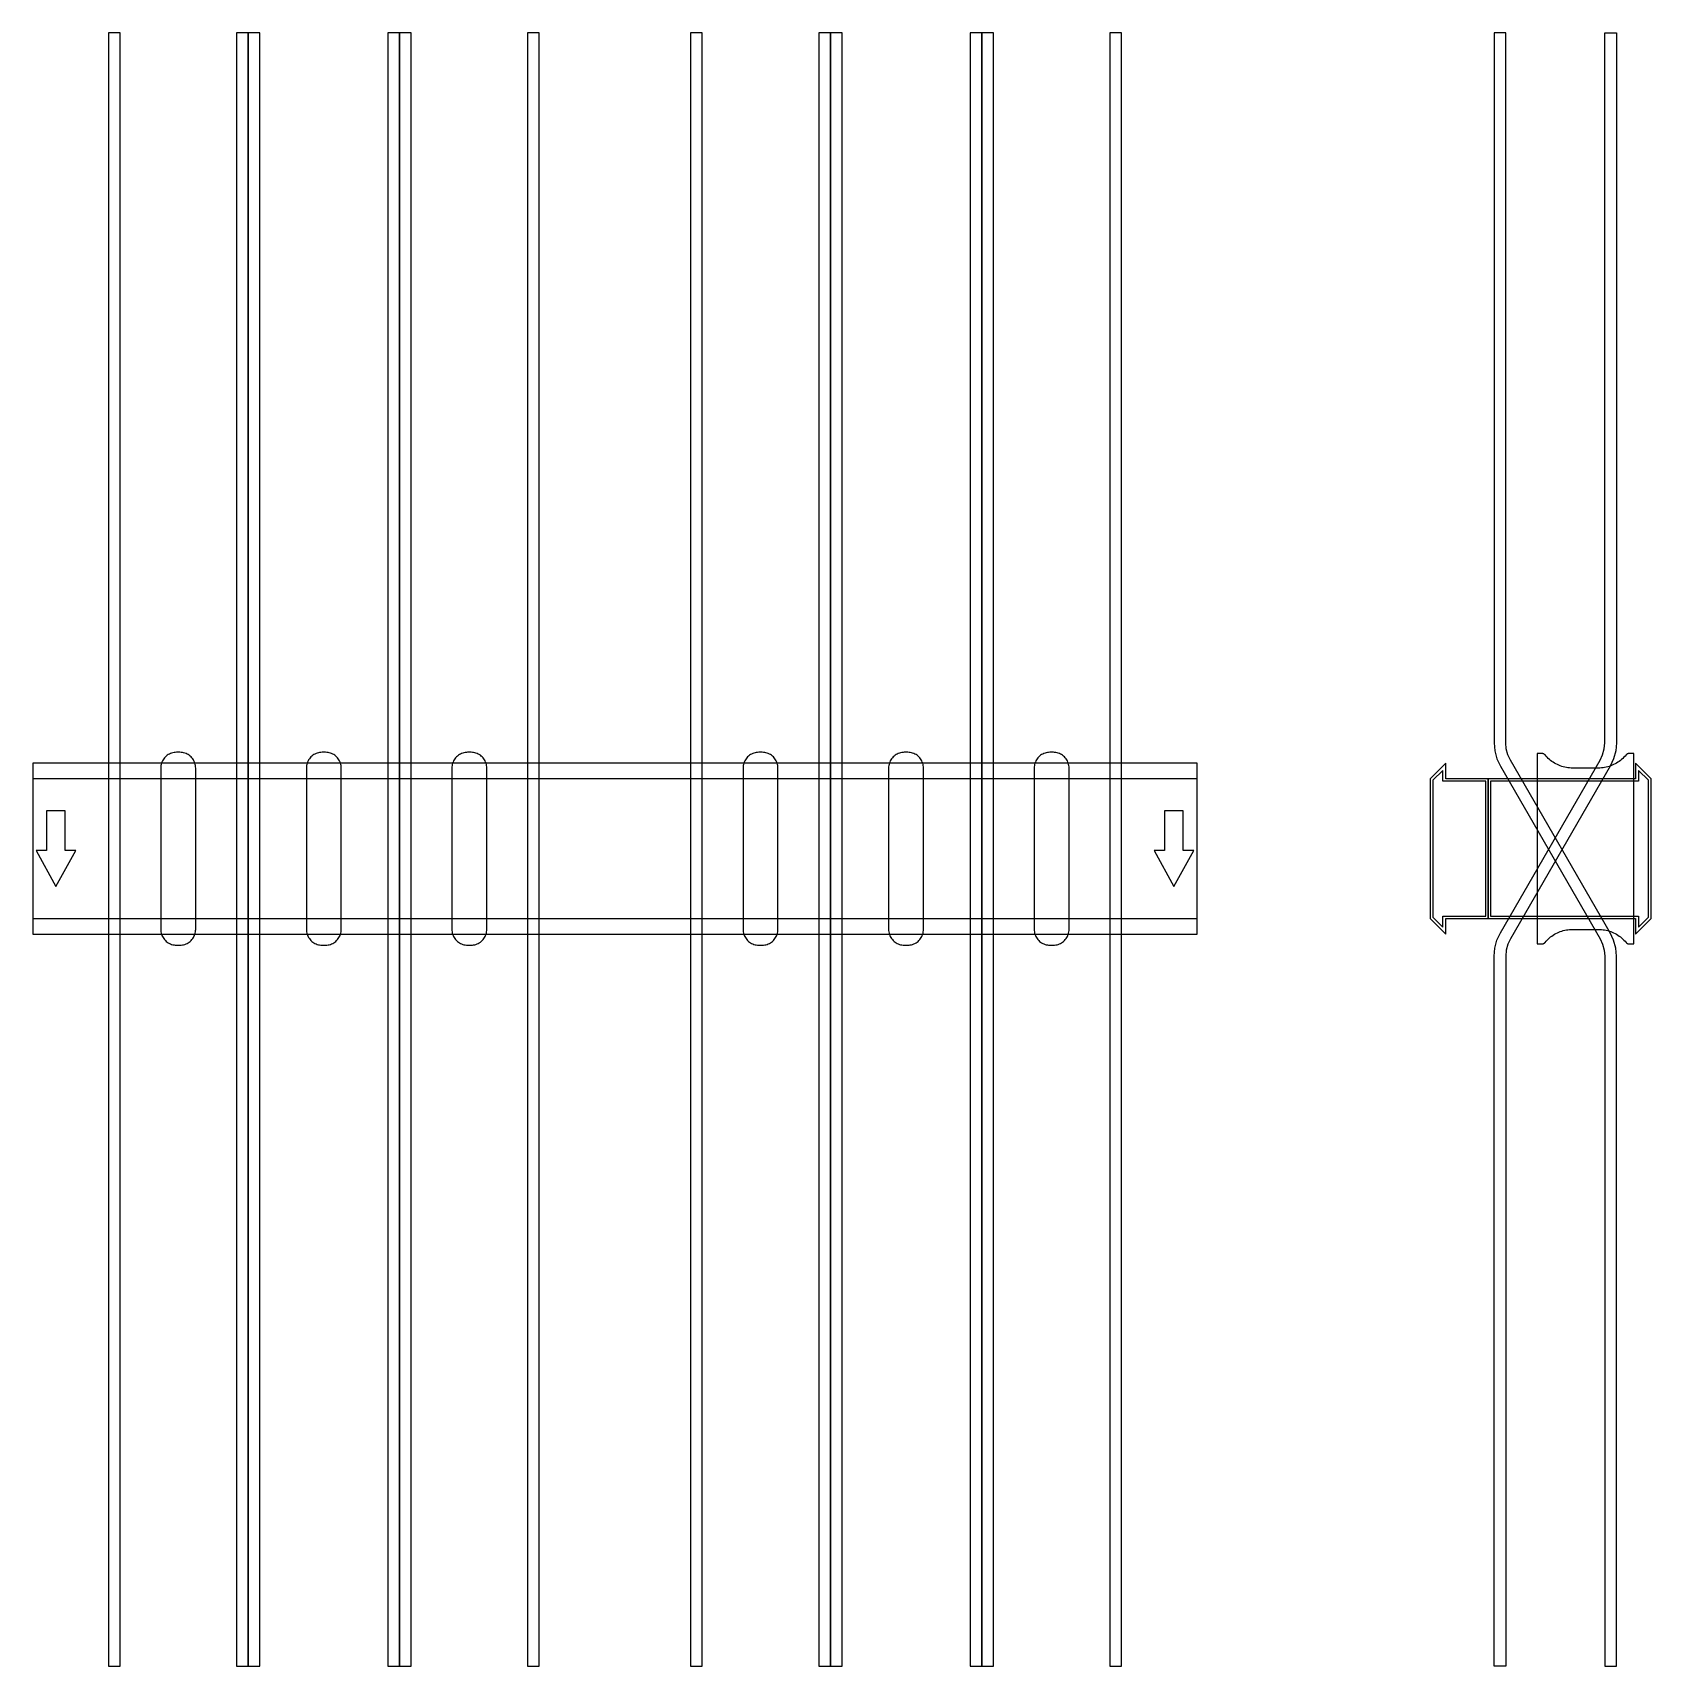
# Model space of a CAD drawing. Extents: x 0 to 1390, y -702 to 701.
import ezdxf

# ---------------------------------------------------------------- set-up
doc = ezdxf.new("R2010")
doc.units = 0
doc.layers.add('Halfen', color=7, linetype='CONTINUOUS')

msp = doc.modelspace()

# ---------------------------------------------------------------- linework, layer by layer
at = {"layer": 'Halfen', "color": 7}
for points in [[(75, -702.262), (75, 700.922), (65, 700.922), (65, -702.262)], [(185, -702.262), (185, 700.922), (175, 700.922), (175, -702.262)], [(195, -702.262), (195, 700.922), (185, 700.922), (185, -702.262)], [(315, -702.262), (315, 700.922), (305, 700.922), (305, -702.262)], [(325, -702.262), (325, 700.922), (315, 700.922), (315, -702.262)], [(435, -702.262), (435, 700.922), (425, 700.922), (425, -702.262)], [(575, -702.262), (575, 700.922), (565, 700.922), (565, -702.262)], [(685, -702.262), (685, 700.922), (675, 700.922), (675, -702.262)], [(695, -702.262), (695, 700.922), (685, 700.922), (685, -702.262)], [(815, -702.262), (815, 700.922), (805, 700.922), (805, -702.262)], [(825, -702.262), (825, 700.922), (815, 700.922), (815, -702.262)], [(935, -702.262), (935, 700.922), (925, 700.922), (925, -702.262)], [(1360, -702.262), (1360, -92.321), (1359.392, -85.375), (1357.588, -78.64), (1354.641, -72.321), (1269.019, 75.981), (1266.809, 80.72), (1265.456, 85.771), (1265, 90.981), (1265, 161.922), (1265, 700.922), (1255, 700.922), (1255, 161.922), (1255, 90.981), (1255.608, 84.035), (1257.412, 77.3), (1260.359, 70.981), (1345.981, -77.321), (1348.191, -82.06), (1349.544, -87.111), (1350, -92.321), (1350, -702.262)], [(1255, -702.262), (1255, -92.321), (1255.608, -85.375), (1257.412, -78.64), (1260.359, -72.321), (1345.981, 75.981), (1348.191, 80.72), (1349.544, 85.771), (1350, 90.981), (1350, 161.922), (1350, 700.922), (1360, 700.922), (1360, 161.922), (1360, 90.981), (1359.392, 84.035), (1357.588, 77.3), (1354.641, 70.981), (1269.019, -77.321), (1266.809, -82.06), (1265.456, -87.111), (1265, -92.321), (1265, -702.262)], [(0, -73.5), (1000, -73.5), (1000, 73.5), (0, 73.5)], [(140, -69.3), (140, -56.8), (140, 69.3), (139.958, 70.359), (139.834, 71.412), (139.627, 72.452), (139.339, 73.472), (138.972, 74.466), (138.529, 75.429), (138.011, 76.354), (137.422, 77.235), (136.765, 78.068), (136.046, 78.846), (135.268, 79.565), (134.435, 80.222), (133.554, 80.811), (132.629, 81.329), (131.666, 81.772), (130.672, 82.139), (129.652, 82.427), (128.612, 82.634), (127.559, 82.758), (126.5, 82.8), (123.5, 82.8), (122.441, 82.758), (121.388, 82.634), (120.348, 82.427), (119.328, 82.139), (118.334, 81.772), (117.371, 81.329), (116.446, 80.811), (115.565, 80.222), (114.732, 79.565), (113.954, 78.846), (113.235, 78.068), (112.578, 77.235), (111.989, 76.354), (111.471, 75.429), (111.028, 74.466), (110.661, 73.472), (110.373, 72.452), (110.166, 71.412), (110.042, 70.359), (110, 69.3), (110, -56.8), (110, -69.3), (110.042, -70.359), (110.166, -71.412), (110.373, -72.452), (110.661, -73.472), (111.028, -74.466), (111.471, -75.429), (111.989, -76.354), (112.578, -77.235), (113.235, -78.068), (113.954, -78.846), (114.732, -79.565), (115.565, -80.222), (116.446, -80.811), (117.371, -81.329), (118.334, -81.772), (119.328, -82.139), (120.348, -82.427), (121.388, -82.634), (122.441, -82.758), (123.5, -82.8), (126.5, -82.8), (127.559, -82.758), (128.612, -82.634), (129.652, -82.427), (130.672, -82.139), (131.666, -81.772), (132.629, -81.329), (133.554, -80.811), (134.435, -80.222), (135.268, -79.565), (136.046, -78.846), (136.765, -78.068), (137.422, -77.235), (138.011, -76.354), (138.529, -75.429), (138.972, -74.466), (139.339, -73.472), (139.627, -72.452), (139.834, -71.412), (139.958, -70.359), (140, -69.3)], [(265, -69.3), (265, -56.8), (265, 69.3), (264.958, 70.359), (264.834, 71.412), (264.627, 72.452), (264.339, 73.472), (263.972, 74.466), (263.529, 75.429), (263.011, 76.354), (262.422, 77.235), (261.765, 78.068), (261.046, 78.846), (260.268, 79.565), (259.435, 80.222), (258.554, 80.811), (257.629, 81.329), (256.666, 81.772), (255.672, 82.139), (254.652, 82.427), (253.612, 82.634), (252.559, 82.758), (251.5, 82.8), (248.5, 82.8), (247.441, 82.758), (246.388, 82.634), (245.348, 82.427), (244.328, 82.139), (243.334, 81.772), (242.371, 81.329), (241.446, 80.811), (240.565, 80.222), (239.732, 79.565), (238.954, 78.846), (238.235, 78.068), (237.578, 77.235), (236.989, 76.354), (236.471, 75.429), (236.028, 74.466), (235.661, 73.472), (235.373, 72.452), (235.166, 71.412), (235.042, 70.359), (235, 69.3), (235, -56.8), (235, -69.3), (235.042, -70.359), (235.166, -71.412), (235.373, -72.452), (235.661, -73.472), (236.028, -74.466), (236.471, -75.429), (236.989, -76.354), (237.578, -77.235), (238.235, -78.068), (238.954, -78.846), (239.732, -79.565), (240.565, -80.222), (241.446, -80.811), (242.371, -81.329), (243.334, -81.772), (244.328, -82.139), (245.348, -82.427), (246.388, -82.634), (247.441, -82.758), (248.5, -82.8), (251.5, -82.8), (252.559, -82.758), (253.612, -82.634), (254.652, -82.427), (255.672, -82.139), (256.666, -81.772), (257.629, -81.329), (258.554, -80.811), (259.435, -80.222), (260.268, -79.565), (261.046, -78.846), (261.765, -78.068), (262.422, -77.235), (263.011, -76.354), (263.529, -75.429), (263.972, -74.466), (264.339, -73.472), (264.627, -72.452), (264.834, -71.412), (264.958, -70.359), (265, -69.3)], [(390, -69.3), (390, -56.8), (390, 69.3), (389.958, 70.359), (389.834, 71.412), (389.627, 72.452), (389.339, 73.472), (388.972, 74.466), (388.529, 75.429), (388.011, 76.354), (387.422, 77.235), (386.765, 78.068), (386.046, 78.846), (385.268, 79.565), (384.435, 80.222), (383.554, 80.811), (382.629, 81.329), (381.666, 81.772), (380.672, 82.139), (379.652, 82.427), (378.612, 82.634), (377.559, 82.758), (376.5, 82.8), (373.5, 82.8), (372.441, 82.758), (371.388, 82.634), (370.348, 82.427), (369.328, 82.139), (368.334, 81.772), (367.371, 81.329), (366.446, 80.811), (365.565, 80.222), (364.732, 79.565), (363.954, 78.846), (363.235, 78.068), (362.578, 77.235), (361.989, 76.354), (361.471, 75.429), (361.028, 74.466), (360.661, 73.472), (360.373, 72.452), (360.166, 71.412), (360.042, 70.359), (360, 69.3), (360, -56.8), (360, -69.3), (360.042, -70.359), (360.166, -71.412), (360.373, -72.452), (360.661, -73.472), (361.028, -74.466), (361.471, -75.429), (361.989, -76.354), (362.578, -77.235), (363.235, -78.068), (363.954, -78.846), (364.732, -79.565), (365.565, -80.222), (366.446, -80.811), (367.371, -81.329), (368.334, -81.772), (369.328, -82.139), (370.348, -82.427), (371.388, -82.634), (372.441, -82.758), (373.5, -82.8), (376.5, -82.8), (377.559, -82.758), (378.612, -82.634), (379.652, -82.427), (380.672, -82.139), (381.666, -81.772), (382.629, -81.329), (383.554, -80.811), (384.435, -80.222), (385.268, -79.565), (386.046, -78.846), (386.765, -78.068), (387.422, -77.235), (388.011, -76.354), (388.529, -75.429), (388.972, -74.466), (389.339, -73.472), (389.627, -72.452), (389.834, -71.412), (389.958, -70.359), (390, -69.3)], [(640, -69.3), (640, -56.8), (640, 69.3), (639.958, 70.359), (639.834, 71.412), (639.627, 72.452), (639.339, 73.472), (638.972, 74.466), (638.529, 75.429), (638.011, 76.354), (637.422, 77.235), (636.765, 78.068), (636.046, 78.846), (635.268, 79.565), (634.435, 80.222), (633.554, 80.811), (632.629, 81.329), (631.666, 81.772), (630.672, 82.139), (629.652, 82.427), (628.612, 82.634), (627.559, 82.758), (626.5, 82.8), (623.5, 82.8), (622.441, 82.758), (621.388, 82.634), (620.348, 82.427), (619.328, 82.139), (618.334, 81.772), (617.371, 81.329), (616.446, 80.811), (615.565, 80.222), (614.732, 79.565), (613.954, 78.846), (613.235, 78.068), (612.578, 77.235), (611.989, 76.354), (611.471, 75.429), (611.028, 74.466), (610.661, 73.472), (610.373, 72.452), (610.166, 71.412), (610.042, 70.359), (610, 69.3), (610, -56.8), (610, -69.3), (610.042, -70.359), (610.166, -71.412), (610.373, -72.452), (610.661, -73.472), (611.028, -74.466), (611.471, -75.429), (611.989, -76.354), (612.578, -77.235), (613.235, -78.068), (613.954, -78.846), (614.732, -79.565), (615.565, -80.222), (616.446, -80.811), (617.371, -81.329), (618.334, -81.772), (619.328, -82.139), (620.348, -82.427), (621.388, -82.634), (622.441, -82.758), (623.5, -82.8), (626.5, -82.8), (627.559, -82.758), (628.612, -82.634), (629.652, -82.427), (630.672, -82.139), (631.666, -81.772), (632.629, -81.329), (633.554, -80.811), (634.435, -80.222), (635.268, -79.565), (636.046, -78.846), (636.765, -78.068), (637.422, -77.235), (638.011, -76.354), (638.529, -75.429), (638.972, -74.466), (639.339, -73.472), (639.627, -72.452), (639.834, -71.412), (639.958, -70.359), (640, -69.3)], [(765, -69.3), (765, -56.8), (765, 69.3), (764.958, 70.359), (764.834, 71.412), (764.627, 72.452), (764.339, 73.472), (763.972, 74.466), (763.529, 75.429), (763.011, 76.354), (762.422, 77.235), (761.765, 78.068), (761.046, 78.846), (760.268, 79.565), (759.435, 80.222), (758.554, 80.811), (757.629, 81.329), (756.666, 81.772), (755.672, 82.139), (754.652, 82.427), (753.612, 82.634), (752.559, 82.758), (751.5, 82.8), (748.5, 82.8), (747.441, 82.758), (746.388, 82.634), (745.348, 82.427), (744.328, 82.139), (743.334, 81.772), (742.371, 81.329), (741.446, 80.811), (740.565, 80.222), (739.732, 79.565), (738.954, 78.846), (738.235, 78.068), (737.578, 77.235), (736.989, 76.354), (736.471, 75.429), (736.028, 74.466), (735.661, 73.472), (735.373, 72.452), (735.166, 71.412), (735.042, 70.359), (735, 69.3), (735, -56.8), (735, -69.3), (735.042, -70.359), (735.166, -71.412), (735.373, -72.452), (735.661, -73.472), (736.028, -74.466), (736.471, -75.429), (736.989, -76.354), (737.578, -77.235), (738.235, -78.068), (738.954, -78.846), (739.732, -79.565), (740.565, -80.222), (741.446, -80.811), (742.371, -81.329), (743.334, -81.772), (744.328, -82.139), (745.348, -82.427), (746.388, -82.634), (747.441, -82.758), (748.5, -82.8), (751.5, -82.8), (752.559, -82.758), (753.612, -82.634), (754.652, -82.427), (755.672, -82.139), (756.666, -81.772), (757.629, -81.329), (758.554, -80.811), (759.435, -80.222), (760.268, -79.565), (761.046, -78.846), (761.765, -78.068), (762.422, -77.235), (763.011, -76.354), (763.529, -75.429), (763.972, -74.466), (764.339, -73.472), (764.627, -72.452), (764.834, -71.412), (764.958, -70.359), (765, -69.3)], [(890, -69.3), (890, -56.8), (890, 69.3), (889.958, 70.359), (889.834, 71.412), (889.627, 72.452), (889.339, 73.472), (888.972, 74.466), (888.529, 75.429), (888.011, 76.354), (887.422, 77.235), (886.765, 78.068), (886.046, 78.846), (885.268, 79.565), (884.435, 80.222), (883.554, 80.811), (882.629, 81.329), (881.666, 81.772), (880.672, 82.139), (879.652, 82.427), (878.612, 82.634), (877.559, 82.758), (876.5, 82.8), (873.5, 82.8), (872.441, 82.758), (871.388, 82.634), (870.348, 82.427), (869.328, 82.139), (868.334, 81.772), (867.371, 81.329), (866.446, 80.811), (865.565, 80.222), (864.732, 79.565), (863.954, 78.846), (863.235, 78.068), (862.578, 77.235), (861.989, 76.354), (861.471, 75.429), (861.028, 74.466), (860.661, 73.472), (860.373, 72.452), (860.166, 71.412), (860.042, 70.359), (860, 69.3), (860, -56.8), (860, -69.3), (860.042, -70.359), (860.166, -71.412), (860.373, -72.452), (860.661, -73.472), (861.028, -74.466), (861.471, -75.429), (861.989, -76.354), (862.578, -77.235), (863.235, -78.068), (863.954, -78.846), (864.732, -79.565), (865.565, -80.222), (866.446, -80.811), (867.371, -81.329), (868.334, -81.772), (869.328, -82.139), (870.348, -82.427), (871.388, -82.634), (872.441, -82.758), (873.5, -82.8), (876.5, -82.8), (877.559, -82.758), (878.612, -82.634), (879.652, -82.427), (880.672, -82.139), (881.666, -81.772), (882.629, -81.329), (883.554, -80.811), (884.435, -80.222), (885.268, -79.565), (886.046, -78.846), (886.765, -78.068), (887.422, -77.235), (888.011, -76.354), (888.529, -75.429), (888.972, -74.466), (889.339, -73.472), (889.627, -72.452), (889.834, -71.412), (889.958, -70.359), (890, -69.3)], [(1250, -60), (1250, 60), (1213.5, 60), (1213.5, 73.5), (1200, 60), (1200, -60), (1213.5, -73.5), (1213.5, -60)], [(1390, -60), (1390, 60), (1376.5, 73.5), (1376.5, 60), (1250, 60), (1250, -60), (1376.5, -60), (1376.5, -73.5)], [(1375, -81.8), (1375, 81.8), (1371, 81.8), (1370.846, 81.797), (1370.691, 81.786), (1370.538, 81.769), (1370.385, 81.746), (1370.234, 81.715), (1370.084, 81.678), (1369.936, 81.634), (1369.789, 81.584), (1369.646, 81.527), (1369.505, 81.464), (1369.366, 81.395), (1369.231, 81.32), (1369.1, 81.239), (1368.972, 81.153), (1368.848, 81.06), (1368.728, 80.963), (1368.613, 80.86), (1368.502, 80.752), (1368.397, 80.639), (1368.296, 80.522), (1367.41, 79.491), (1366.479, 78.5), (1365.505, 77.551), (1364.491, 76.646), (1363.437, 75.787), (1362.347, 74.975), (1361.222, 74.211), (1360.064, 73.499), (1358.876, 72.838), (1357.66, 72.23), (1356.418, 71.676), (1355.153, 71.178), (1353.867, 70.736), (1352.563, 70.351), (1351.243, 70.024), (1349.911, 69.756), (1348.567, 69.547), (1347.216, 69.397), (1345.859, 69.307), (1344.5, 69.277), (1322.5, 69.277), (1321.141, 69.307), (1319.784, 69.397), (1318.433, 69.547), (1317.089, 69.756), (1315.757, 70.024), (1314.437, 70.351), (1313.133, 70.736), (1311.847, 71.178), (1310.582, 71.676), (1309.34, 72.23), (1308.124, 72.838), (1306.936, 73.499), (1305.778, 74.211), (1304.653, 74.975), (1303.563, 75.787), (1302.509, 76.646), (1301.495, 77.551), (1300.521, 78.5), (1299.59, 79.491), (1298.704, 80.522), (1298.603, 80.639), (1298.498, 80.752), (1298.387, 80.86), (1298.272, 80.963), (1298.152, 81.06), (1298.028, 81.153), (1297.9, 81.239), (1297.769, 81.32), (1297.634, 81.395), (1297.495, 81.464), (1297.354, 81.527), (1297.211, 81.584), (1297.064, 81.634), (1296.916, 81.678), (1296.766, 81.715), (1296.615, 81.746), (1296.462, 81.769), (1296.309, 81.786), (1296.154, 81.797), (1296, 81.8), (1292, 81.8), (1292, -81.8), (1296, -81.8), (1296.154, -81.797), (1296.309, -81.786), (1296.462, -81.769), (1296.615, -81.746), (1296.766, -81.715), (1296.916, -81.678), (1297.064, -81.634), (1297.211, -81.584), (1297.354, -81.527), (1297.495, -81.464), (1297.634, -81.395), (1297.769, -81.32), (1297.9, -81.239), (1298.028, -81.153), (1298.152, -81.06), (1298.272, -80.963), (1298.387, -80.86), (1298.498, -80.752), (1298.603, -80.639), (1298.704, -80.522), (1299.59, -79.491), (1300.521, -78.5), (1301.495, -77.551), (1302.509, -76.646), (1303.563, -75.787), (1304.653, -74.975), (1305.778, -74.211), (1306.936, -73.499), (1308.124, -72.838), (1309.34, -72.23), (1310.582, -71.676), (1311.847, -71.178), (1313.133, -70.736), (1314.437, -70.351), (1315.757, -70.024), (1317.089, -69.756), (1318.433, -69.547), (1319.784, -69.397), (1321.141, -69.307), (1322.5, -69.277), (1344.5, -69.277), (1345.859, -69.307), (1347.216, -69.397), (1348.567, -69.547), (1349.911, -69.756), (1351.243, -70.024), (1352.563, -70.351), (1353.867, -70.736), (1355.153, -71.178), (1356.418, -71.676), (1357.66, -72.23), (1358.876, -72.838), (1360.064, -73.499), (1361.222, -74.211), (1362.347, -74.975), (1363.437, -75.787), (1364.491, -76.646), (1365.505, -77.551), (1366.479, -78.5), (1367.41, -79.491), (1368.296, -80.522), (1368.397, -80.639), (1368.502, -80.752), (1368.613, -80.86), (1368.728, -80.963), (1368.848, -81.06), (1368.972, -81.153), (1369.1, -81.239), (1369.231, -81.32), (1369.366, -81.395), (1369.505, -81.464), (1369.646, -81.527), (1369.789, -81.584), (1369.936, -81.634), (1370.084, -81.678), (1370.234, -81.715), (1370.385, -81.746), (1370.538, -81.769), (1370.691, -81.786), (1370.846, -81.797), (1371, -81.8)], [(0, -60), (1000, -60), (1000, 60), (0, 60)], [(1248, -58), (1248, 58), (1211, 58), (1211, 67.25), (1202.5, 58.75), (1202.5, -58.75), (1211, -67.25), (1211, -58)], [(1387.5, -58.75), (1387.5, 58.75), (1379, 67.25), (1379, 58), (1252, 58), (1252, -58), (1379, -58), (1379, -67.25)], [(20, -32.5), (37, -1.5), (28, -1.5), (28, 32.5), (12, 32.5), (12, -1.5), (3, -1.5)], [(980, -32.5), (997, -1.5), (988, -1.5), (988, 32.5), (972, 32.5), (972, -1.5), (963, -1.5)]]:
    msp.add_lwpolyline(points, close=True, dxfattribs=at)

doc.saveas('drawing.dxf')
